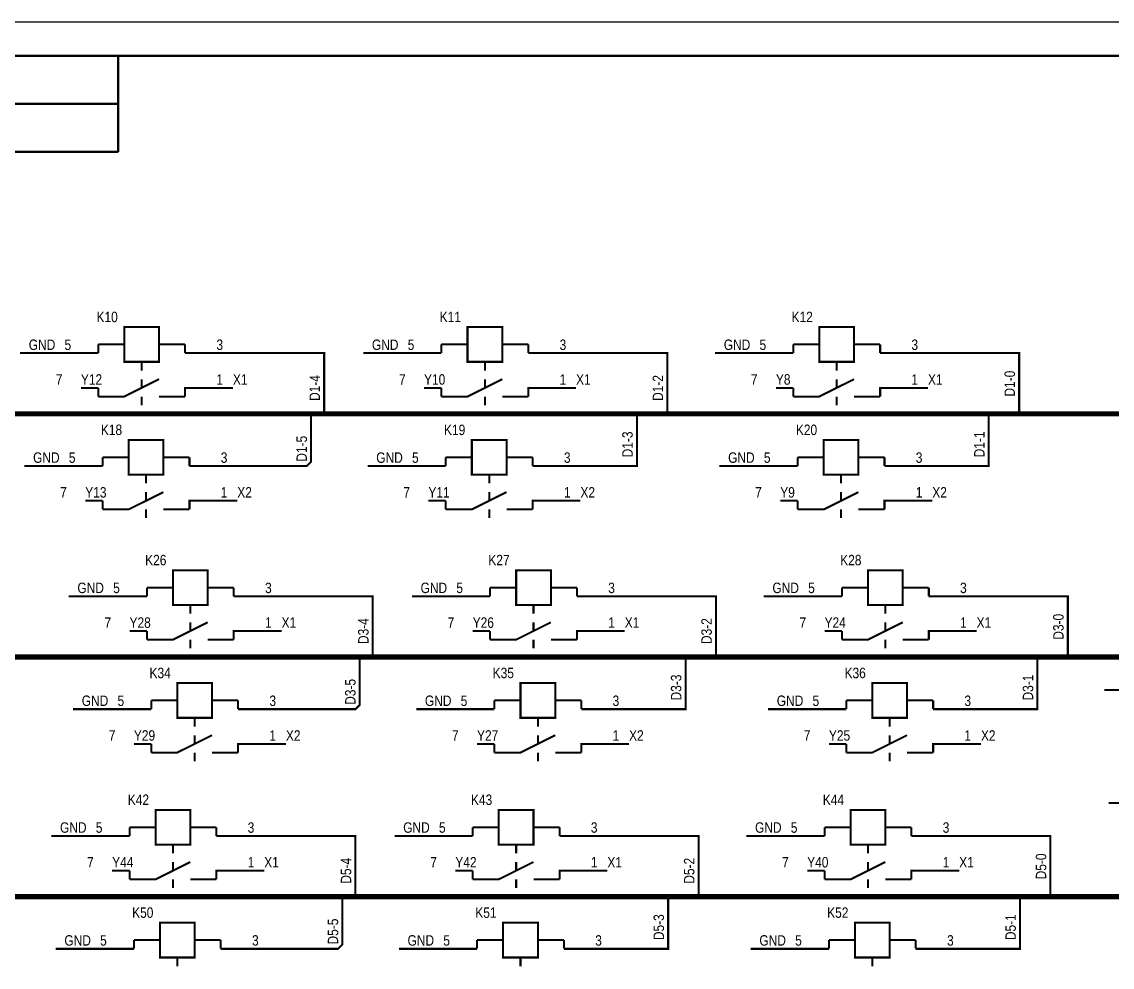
# Model space of a CAD drawing. Header units: millimetres. Extents: x 7140 to 8879, y -16257 to -5062.
# Drawn here: x 7282.5 to 7441.9, y -15128.4 to -14990.1 of the extents above; entities that cross this region are included whole.
import ezdxf

# ---------------------------------------------------------------- set-up
doc = ezdxf.new("R2010")
doc.units = ezdxf.units.MM
doc.styles.get("Standard").update_dxf_attribs({"font": 'ARIALN.TTF', "height": 3.4})

msp = doc.modelspace()

# ---------------------------------------------------------------- linework, layer by layer
msp.add_line((7139.585, -14990.11079), (7980.585, -14990.11079))
at = {"lineweight": 50}
for p, q in [((7159.585, -14995.11079), (7975.585, -14995.11079)), ((7296.585, -15009.11079), (7296.585, -14995.11079)), ((7243.585, -15002.11079), (7296.585, -15002.11079)), ((7229.585, -15009.11079), (7296.585, -15009.11079)), ((7296.585, -15009.11079), (7243.585, -15009.11079))]:
    msp.add_line(p, q, dxfattribs=at)
for points, const_width in [([(7297.46878, -15034.761), (7297.46878, -15039.841), (7302.54878, -15039.841), (7302.54878, -15034.761), (7297.46878, -15034.761)], 0.29972), ([(7347.63378, -15034.761), (7347.63378, -15039.841), (7352.71378, -15039.841), (7352.71378, -15034.761), (7347.63378, -15034.761)], 0.29972), ([(7399.06878, -15034.761), (7399.06878, -15039.841), (7404.14878, -15039.841), (7404.14878, -15034.761), (7399.06878, -15034.761)], 0.29972), ([(7297.46878, -15037.301), (7293.65878, -15037.301)], 0.29972), ([(7293.65878, -15037.301), (7293.65878, -15038.571)], 0.29972), ([(7302.54878, -15037.301), (7306.35878, -15037.301)], 0.29972), ([(7306.35878, -15037.301), (7306.35878, -15038.571)], 0.29972), ([(7306.35878, -15037.301), (7306.35878, -15038.571)], 0.29972), ([(7347.63378, -15037.301), (7343.82378, -15037.301)], 0.29972), ([(7343.82378, -15037.301), (7343.82378, -15038.571)], 0.29972), ([(7352.71378, -15037.301), (7356.52378, -15037.301)], 0.29972), ([(7356.52378, -15037.301), (7356.52378, -15038.571)], 0.29972), ([(7356.52378, -15037.301), (7356.52378, -15038.571)], 0.29972), ([(7399.06878, -15037.301), (7395.25878, -15037.301)], 0.29972), ([(7395.25878, -15037.301), (7395.25878, -15038.571)], 0.29972), ([(7404.14878, -15037.301), (7407.95878, -15037.301)], 0.29972), ([(7407.95878, -15037.301), (7407.95878, -15038.571)], 0.29972), ([(7407.95878, -15037.301), (7407.95878, -15038.571)], 0.29972), ([(7282.22878, -15038.571), (7288.57878, -15038.571)], 0.29972), ([(7293.65878, -15038.571), (7288.57878, -15038.571)], 0.29972), ([(7306.35878, -15038.571), (7311.43878, -15038.571)], 0.29972), ([(7308.89878, -15038.571), (7311.43878, -15038.571)], 0.29972), ([(7311.43878, -15038.571), (7326.67878, -15038.571), (7326.67878, -15047.461)], 0.29972), ([(7332.39378, -15038.571), (7338.74378, -15038.571)], 0.29972), ([(7343.82378, -15038.571), (7338.74378, -15038.571)], 0.29972), ([(7356.52378, -15038.571), (7361.60378, -15038.571)], 0.29972), ([(7359.06378, -15038.571), (7361.60378, -15038.571)], 0.29972), ([(7361.60378, -15038.571), (7376.84378, -15038.571), (7376.84378, -15047.461)], 0.29972), ([(7383.82878, -15038.571), (7390.17878, -15038.571)], 0.29972), ([(7395.25878, -15038.571), (7390.17878, -15038.571)], 0.29972), ([(7407.95878, -15038.571), (7413.03878, -15038.571)], 0.29972), ([(7410.49878, -15038.571), (7413.03878, -15038.571)], 0.29972), ([(7413.03878, -15038.571), (7428.27878, -15038.571), (7428.27878, -15047.461)], 0.29972), ([(7300.00878, -15039.841), (7300.00878, -15041.111)], 0.29972), ([(7350.17378, -15039.841), (7350.17378, -15041.111)], 0.29972), ([(7401.60878, -15039.841), (7401.60878, -15041.111)], 0.29972), ([(7268.89378, -15047.461), (7456.85378, -15047.461), (7456.85378, -15041.873), (7663.60978, -15041.873)], 0.7493), ([(7293.65878, -15043.651), (7291.11878, -15043.651)], 0.29972), ([(7293.65878, -15044.921), (7297.46878, -15044.921), (7302.54878, -15042.381)], 0.29972), ([(7293.65878, -15043.651), (7293.65878, -15044.921)], 0.29972), ([(7300.00878, -15042.381), (7300.00878, -15043.651)], 0.29972), ([(7306.35878, -15044.921), (7306.35878, -15043.651), (7311.43878, -15043.651)], 0.29972), ([(7308.89878, -15043.651), (7311.43878, -15043.651)], 0.29972), ([(7311.43878, -15043.651), (7313.34378, -15043.651)], 0.29972), ([(7343.82378, -15043.651), (7341.28378, -15043.651)], 0.29972), ([(7343.82378, -15044.921), (7347.63378, -15044.921), (7352.71378, -15042.381)], 0.29972), ([(7343.82378, -15043.651), (7343.82378, -15044.921)], 0.29972), ([(7350.17378, -15042.381), (7350.17378, -15043.651)], 0.29972), ([(7356.52378, -15044.921), (7356.52378, -15043.651), (7361.60378, -15043.651)], 0.29972), ([(7359.06378, -15043.651), (7361.60378, -15043.651)], 0.29972), ([(7361.60378, -15043.651), (7363.50878, -15043.651)], 0.29972), ([(7395.25878, -15043.651), (7392.71878, -15043.651)], 0.29972), ([(7395.25878, -15044.921), (7399.06878, -15044.921), (7404.14878, -15042.381)], 0.29972), ([(7395.25878, -15043.651), (7395.25878, -15044.921)], 0.29972), ([(7401.60878, -15042.381), (7401.60878, -15043.651)], 0.29972), ([(7407.95878, -15044.921), (7407.95878, -15043.651), (7413.03878, -15043.651)], 0.29972), ([(7410.49878, -15043.651), (7413.03878, -15043.651)], 0.29972), ([(7413.03878, -15043.651), (7414.94378, -15043.651)], 0.29972), ([(7300.00878, -15046.191), (7300.00878, -15044.921)], 0.29972), ([(7302.54878, -15044.921), (7306.35878, -15044.921)], 0.29972), ([(7350.17378, -15046.191), (7350.17378, -15044.921)], 0.29972), ([(7352.71378, -15044.921), (7356.52378, -15044.921)], 0.29972), ([(7401.60878, -15046.191), (7401.60878, -15044.921)], 0.29972), ([(7404.14878, -15044.921), (7407.95878, -15044.921)], 0.29972), ([(7312.07378, -15055.081), (7324.13878, -15055.081), (7324.77378, -15054.446), (7324.77378, -15047.461)], 0.29972), ([(7362.23878, -15055.081), (7372.39878, -15055.081), (7372.39878, -15047.461)], 0.29972), ([(7413.67378, -15055.081), (7423.83378, -15055.081), (7423.83378, -15047.461)], 0.29972), ([(7298.10378, -15051.271), (7298.10378, -15056.351), (7303.18378, -15056.351), (7303.18378, -15051.271), (7298.10378, -15051.271)], 0.29972), ([(7348.26878, -15051.271), (7348.26878, -15056.351), (7353.34878, -15056.351), (7353.34878, -15051.271), (7348.26878, -15051.271)], 0.29972), ([(7399.70378, -15051.271), (7399.70378, -15056.351), (7404.78378, -15056.351), (7404.78378, -15051.271), (7399.70378, -15051.271)], 0.29972), ([(7298.10378, -15053.811), (7294.29378, -15053.811)], 0.29972), ([(7294.29378, -15053.811), (7294.29378, -15055.081)], 0.29972), ([(7303.18378, -15053.811), (7306.99378, -15053.811)], 0.29972), ([(7306.99378, -15053.811), (7306.99378, -15055.081)], 0.29972), ([(7306.99378, -15053.811), (7306.99378, -15055.081)], 0.29972), ([(7348.26878, -15053.811), (7344.45878, -15053.811)], 0.29972), ([(7344.45878, -15053.811), (7344.45878, -15055.081)], 0.29972), ([(7353.34878, -15053.811), (7357.15878, -15053.811)], 0.29972), ([(7357.15878, -15053.811), (7357.15878, -15055.081)], 0.29972), ([(7357.15878, -15053.811), (7357.15878, -15055.081)], 0.29972), ([(7399.70378, -15053.811), (7395.89378, -15053.811)], 0.29972), ([(7395.89378, -15053.811), (7395.89378, -15055.081)], 0.29972), ([(7404.78378, -15053.811), (7408.59378, -15053.811)], 0.29972), ([(7408.59378, -15053.811), (7408.59378, -15055.081)], 0.29972), ([(7408.59378, -15053.811), (7408.59378, -15055.081)], 0.29972), ([(7282.86378, -15055.081), (7289.21378, -15055.081)], 0.29972), ([(7294.29378, -15055.081), (7289.21378, -15055.081)], 0.29972), ([(7300.64378, -15056.351), (7300.64378, -15057.621)], 0.29972), ([(7306.99378, -15055.081), (7312.07378, -15055.081)], 0.29972), ([(7309.53378, -15055.081), (7312.07378, -15055.081)], 0.29972), ([(7333.02878, -15055.081), (7339.37878, -15055.081)], 0.29972), ([(7344.45878, -15055.081), (7339.37878, -15055.081)], 0.29972), ([(7350.80878, -15056.351), (7350.80878, -15057.621)], 0.29972), ([(7357.15878, -15055.081), (7362.23878, -15055.081)], 0.29972), ([(7359.69878, -15055.081), (7362.23878, -15055.081)], 0.29972), ([(7384.46378, -15055.081), (7390.81378, -15055.081)], 0.29972), ([(7395.89378, -15055.081), (7390.81378, -15055.081)], 0.29972), ([(7402.24378, -15056.351), (7402.24378, -15057.621)], 0.29972), ([(7408.59378, -15055.081), (7413.67378, -15055.081)], 0.29972), ([(7411.13378, -15055.081), (7413.67378, -15055.081)], 0.29972), ([(7294.29378, -15061.431), (7298.10378, -15061.431), (7303.18378, -15058.891)], 0.29972), ([(7300.64378, -15058.891), (7300.64378, -15060.161)], 0.29972), ([(7344.45878, -15061.431), (7348.26878, -15061.431), (7353.34878, -15058.891)], 0.29972), ([(7350.80878, -15058.891), (7350.80878, -15060.161)], 0.29972), ([(7395.89378, -15061.431), (7399.70378, -15061.431), (7404.78378, -15058.891)], 0.29972), ([(7402.24378, -15058.891), (7402.24378, -15060.161)], 0.29972), ([(7294.29378, -15060.161), (7291.75378, -15060.161)], 0.29972), ([(7294.29378, -15060.161), (7294.29378, -15061.431)], 0.29972), ([(7306.99378, -15061.431), (7306.99378, -15060.161), (7312.07378, -15060.161)], 0.29972), ([(7309.53378, -15060.161), (7312.07378, -15060.161)], 0.29972), ([(7312.07378, -15060.161), (7313.97878, -15060.161)], 0.29972), ([(7344.45878, -15060.161), (7341.91878, -15060.161)], 0.29972), ([(7344.45878, -15060.161), (7344.45878, -15061.431)], 0.29972), ([(7357.15878, -15061.431), (7357.15878, -15060.161), (7362.23878, -15060.161)], 0.29972), ([(7359.69878, -15060.161), (7362.23878, -15060.161)], 0.29972), ([(7362.23878, -15060.161), (7364.14378, -15060.161)], 0.29972), ([(7395.89378, -15060.161), (7393.35378, -15060.161)], 0.29972), ([(7395.89378, -15060.161), (7395.89378, -15061.431)], 0.29972), ([(7408.59378, -15061.431), (7408.59378, -15060.161), (7413.67378, -15060.161)], 0.29972), ([(7411.13378, -15060.161), (7413.67378, -15060.161)], 0.29972), ([(7413.67378, -15060.161), (7415.57878, -15060.161)], 0.29972), ([(7300.64378, -15062.701), (7300.64378, -15061.431)], 0.29972), ([(7303.18378, -15061.431), (7306.99378, -15061.431)], 0.29972), ([(7350.80878, -15062.701), (7350.80878, -15061.431)], 0.29972), ([(7353.34878, -15061.431), (7357.15878, -15061.431)], 0.29972), ([(7402.24378, -15062.701), (7402.24378, -15061.431)], 0.29972), ([(7404.78378, -15061.431), (7408.59378, -15061.431)], 0.29972), ([(7304.58078, -15070.321), (7304.58078, -15075.401), (7309.66078, -15075.401), (7309.66078, -15070.321), (7304.58078, -15070.321)], 0.29972), ([(7354.74578, -15070.321), (7354.74578, -15075.401), (7359.82578, -15075.401), (7359.82578, -15070.321), (7354.74578, -15070.321)], 0.29972), ([(7406.18078, -15070.321), (7406.18078, -15075.401), (7411.26078, -15075.401), (7411.26078, -15070.321), (7406.18078, -15070.321)], 0.29972), ([(7289.34078, -15074.131), (7295.69078, -15074.131)], 0.29972), ([(7300.77078, -15074.131), (7295.69078, -15074.131)], 0.29972), ([(7304.58078, -15072.861), (7300.77078, -15072.861)], 0.29972), ([(7300.77078, -15072.861), (7300.77078, -15074.131)], 0.29972), ([(7309.66078, -15072.861), (7313.47078, -15072.861)], 0.29972), ([(7313.47078, -15072.861), (7313.47078, -15074.131)], 0.29972), ([(7313.47078, -15072.861), (7313.47078, -15074.131)], 0.29972), ([(7313.47078, -15074.131), (7318.55078, -15074.131)], 0.29972), ([(7316.01078, -15074.131), (7318.55078, -15074.131)], 0.29972), ([(7318.55078, -15074.131), (7333.79078, -15074.131), (7333.79078, -15083.021)], 0.29972), ([(7339.50578, -15074.131), (7345.85578, -15074.131)], 0.29972), ([(7350.93578, -15074.131), (7345.85578, -15074.131)], 0.29972), ([(7354.74578, -15072.861), (7350.93578, -15072.861)], 0.29972), ([(7350.93578, -15072.861), (7350.93578, -15074.131)], 0.29972), ([(7359.82578, -15072.861), (7363.63578, -15072.861)], 0.29972), ([(7363.63578, -15072.861), (7363.63578, -15074.131)], 0.29972), ([(7363.63578, -15072.861), (7363.63578, -15074.131)], 0.29972), ([(7363.63578, -15074.131), (7368.71578, -15074.131)], 0.29972), ([(7366.17578, -15074.131), (7368.71578, -15074.131)], 0.29972), ([(7368.71578, -15074.131), (7383.95578, -15074.131), (7383.95578, -15083.021)], 0.29972), ([(7390.94078, -15074.131), (7397.29078, -15074.131)], 0.29972), ([(7402.37078, -15074.131), (7397.29078, -15074.131)], 0.29972), ([(7406.18078, -15072.861), (7402.37078, -15072.861)], 0.29972), ([(7402.37078, -15072.861), (7402.37078, -15074.131)], 0.29972), ([(7411.26078, -15072.861), (7415.07078, -15072.861)], 0.29972), ([(7415.07078, -15072.861), (7415.07078, -15074.131)], 0.29972), ([(7415.07078, -15072.861), (7415.07078, -15074.131)], 0.29972), ([(7415.07078, -15074.131), (7420.15078, -15074.131)], 0.29972), ([(7417.61078, -15074.131), (7420.15078, -15074.131)], 0.29972), ([(7420.15078, -15074.131), (7435.39078, -15074.131), (7435.39078, -15083.021)], 0.29972), ([(7307.12078, -15075.401), (7307.12078, -15076.671)], 0.29972), ([(7357.28578, -15075.401), (7357.28578, -15076.671)], 0.29972), ([(7408.72078, -15075.401), (7408.72078, -15076.671)], 0.29972), ([(7300.77078, -15080.481), (7304.58078, -15080.481), (7309.66078, -15077.941)], 0.29972), ([(7307.12078, -15077.941), (7307.12078, -15079.211)], 0.29972), ([(7350.93578, -15080.481), (7354.74578, -15080.481), (7359.82578, -15077.941)], 0.29972), ([(7357.28578, -15077.941), (7357.28578, -15079.211)], 0.29972), ([(7402.37078, -15080.481), (7406.18078, -15080.481), (7411.26078, -15077.941)], 0.29972), ([(7408.72078, -15077.941), (7408.72078, -15079.211)], 0.29972), ([(7276.00578, -15083.021), (7463.96578, -15083.021), (7463.96578, -15079.465), (7673.26178, -15079.465)], 0.7493), ([(7300.77078, -15079.211), (7298.23078, -15079.211)], 0.29972), ([(7300.77078, -15079.211), (7300.77078, -15080.481)], 0.29972), ([(7307.12078, -15081.751), (7307.12078, -15080.481)], 0.29972), ([(7309.66078, -15080.481), (7313.47078, -15080.481)], 0.29972), ([(7313.47078, -15080.481), (7313.47078, -15079.211), (7318.55078, -15079.211)], 0.29972), ([(7316.01078, -15079.211), (7318.55078, -15079.211)], 0.29972), ([(7318.55078, -15079.211), (7320.45578, -15079.211)], 0.29972), ([(7350.93578, -15079.211), (7348.39578, -15079.211)], 0.29972), ([(7350.93578, -15079.211), (7350.93578, -15080.481)], 0.29972), ([(7357.28578, -15081.751), (7357.28578, -15080.481)], 0.29972), ([(7359.82578, -15080.481), (7363.63578, -15080.481)], 0.29972), ([(7363.63578, -15080.481), (7363.63578, -15079.211), (7368.71578, -15079.211)], 0.29972), ([(7366.17578, -15079.211), (7368.71578, -15079.211)], 0.29972), ([(7368.71578, -15079.211), (7370.62078, -15079.211)], 0.29972), ([(7402.37078, -15079.211), (7399.83078, -15079.211)], 0.29972), ([(7402.37078, -15079.211), (7402.37078, -15080.481)], 0.29972), ([(7408.72078, -15081.751), (7408.72078, -15080.481)], 0.29972), ([(7411.26078, -15080.481), (7415.07078, -15080.481)], 0.29972), ([(7415.07078, -15080.481), (7415.07078, -15079.211), (7420.15078, -15079.211)], 0.29972), ([(7417.61078, -15079.211), (7420.15078, -15079.211)], 0.29972), ([(7420.15078, -15079.211), (7422.05578, -15079.211)], 0.29972), ([(7319.18578, -15090.641), (7331.25078, -15090.641), (7331.88578, -15090.006), (7331.88578, -15083.021)], 0.29972), ([(7369.35078, -15090.641), (7379.51078, -15090.641), (7379.51078, -15083.021)], 0.29972), ([(7420.78578, -15090.641), (7430.94578, -15090.641), (7430.94578, -15083.021)], 0.29972), ([(7305.21578, -15086.831), (7305.21578, -15091.911), (7310.29578, -15091.911), (7310.29578, -15086.831), (7305.21578, -15086.831)], 0.29972), ([(7355.38078, -15086.831), (7355.38078, -15091.911), (7360.46078, -15091.911), (7360.46078, -15086.831), (7355.38078, -15086.831)], 0.29972), ([(7406.81578, -15086.831), (7406.81578, -15091.911), (7411.89578, -15091.911), (7411.89578, -15086.831), (7406.81578, -15086.831)], 0.29972), ([(7440.72478, -15087.847), (7447.07478, -15087.847)], 0.29972), ([(7305.21578, -15089.371), (7301.40578, -15089.371)], 0.29972), ([(7301.40578, -15089.371), (7301.40578, -15090.641)], 0.29972), ([(7310.29578, -15089.371), (7314.10578, -15089.371)], 0.29972), ([(7314.10578, -15089.371), (7314.10578, -15090.641)], 0.29972), ([(7314.10578, -15089.371), (7314.10578, -15090.641)], 0.29972), ([(7355.38078, -15089.371), (7351.57078, -15089.371)], 0.29972), ([(7351.57078, -15089.371), (7351.57078, -15090.641)], 0.29972), ([(7360.46078, -15089.371), (7364.27078, -15089.371)], 0.29972), ([(7364.27078, -15089.371), (7364.27078, -15090.641)], 0.29972), ([(7364.27078, -15089.371), (7364.27078, -15090.641)], 0.29972), ([(7406.81578, -15089.371), (7403.00578, -15089.371)], 0.29972), ([(7403.00578, -15089.371), (7403.00578, -15090.641)], 0.29972), ([(7411.89578, -15089.371), (7415.70578, -15089.371)], 0.29972), ([(7415.70578, -15089.371), (7415.70578, -15090.641)], 0.29972), ([(7415.70578, -15089.371), (7415.70578, -15090.641)], 0.29972), ([(7289.97578, -15090.641), (7296.32578, -15090.641)], 0.29972), ([(7301.40578, -15090.641), (7296.32578, -15090.641)], 0.29972), ([(7314.10578, -15090.641), (7319.18578, -15090.641)], 0.29972), ([(7316.64578, -15090.641), (7319.18578, -15090.641)], 0.29972), ([(7340.14078, -15090.641), (7346.49078, -15090.641)], 0.29972), ([(7351.57078, -15090.641), (7346.49078, -15090.641)], 0.29972), ([(7364.27078, -15090.641), (7369.35078, -15090.641)], 0.29972), ([(7366.81078, -15090.641), (7369.35078, -15090.641)], 0.29972), ([(7391.57578, -15090.641), (7397.92578, -15090.641)], 0.29972), ([(7403.00578, -15090.641), (7397.92578, -15090.641)], 0.29972), ([(7415.70578, -15090.641), (7420.78578, -15090.641)], 0.29972), ([(7418.24578, -15090.641), (7420.78578, -15090.641)], 0.29972), ([(7307.75578, -15091.911), (7307.75578, -15093.181)], 0.29972), ([(7357.92078, -15091.911), (7357.92078, -15093.181)], 0.29972), ([(7409.35578, -15091.911), (7409.35578, -15093.181)], 0.29972), ([(7301.40578, -15096.991), (7305.21578, -15096.991), (7310.29578, -15094.451)], 0.29972), ([(7307.75578, -15094.451), (7307.75578, -15095.721)], 0.29972), ([(7351.57078, -15096.991), (7355.38078, -15096.991), (7360.46078, -15094.451)], 0.29972), ([(7357.92078, -15094.451), (7357.92078, -15095.721)], 0.29972), ([(7403.00578, -15096.991), (7406.81578, -15096.991), (7411.89578, -15094.451)], 0.29972), ([(7409.35578, -15094.451), (7409.35578, -15095.721)], 0.29972), ([(7301.40578, -15095.721), (7298.86578, -15095.721)], 0.29972), ([(7301.40578, -15095.721), (7301.40578, -15096.991)], 0.29972), ([(7314.10578, -15096.991), (7314.10578, -15095.721), (7319.18578, -15095.721)], 0.29972), ([(7316.64578, -15095.721), (7319.18578, -15095.721)], 0.29972), ([(7319.18578, -15095.721), (7321.09078, -15095.721)], 0.29972), ([(7351.57078, -15095.721), (7349.03078, -15095.721)], 0.29972), ([(7351.57078, -15095.721), (7351.57078, -15096.991)], 0.29972), ([(7364.27078, -15096.991), (7364.27078, -15095.721), (7369.35078, -15095.721)], 0.29972), ([(7366.81078, -15095.721), (7369.35078, -15095.721)], 0.29972), ([(7369.35078, -15095.721), (7371.25578, -15095.721)], 0.29972), ([(7403.00578, -15095.721), (7400.46578, -15095.721)], 0.29972), ([(7403.00578, -15095.721), (7403.00578, -15096.991)], 0.29972), ([(7415.70578, -15096.991), (7415.70578, -15095.721), (7420.78578, -15095.721)], 0.29972), ([(7418.24578, -15095.721), (7420.78578, -15095.721)], 0.29972), ([(7420.78578, -15095.721), (7422.69078, -15095.721)], 0.29972), ([(7307.75578, -15098.261), (7307.75578, -15096.991)], 0.29972), ([(7310.29578, -15096.991), (7314.10578, -15096.991)], 0.29972), ([(7357.92078, -15098.261), (7357.92078, -15096.991)], 0.29972), ([(7360.46078, -15096.991), (7364.27078, -15096.991)], 0.29972), ([(7409.35578, -15098.261), (7409.35578, -15096.991)], 0.29972), ([(7411.89578, -15096.991), (7415.70578, -15096.991)], 0.29972), ([(7441.35978, -15104.357), (7447.70978, -15104.357)], 0.29972), ([(7302.04078, -15105.373), (7302.04078, -15110.453), (7307.12078, -15110.453), (7307.12078, -15105.373), (7302.04078, -15105.373)], 0.29972), ([(7352.20578, -15105.373), (7352.20578, -15110.453), (7357.28578, -15110.453), (7357.28578, -15105.373), (7352.20578, -15105.373)], 0.29972), ([(7403.64078, -15105.373), (7403.64078, -15110.453), (7408.72078, -15110.453), (7408.72078, -15105.373), (7403.64078, -15105.373)], 0.29972), ([(7286.80078, -15109.183), (7293.15078, -15109.183)], 0.29972), ([(7298.23078, -15109.183), (7293.15078, -15109.183)], 0.29972), ([(7302.04078, -15107.913), (7298.23078, -15107.913)], 0.29972), ([(7298.23078, -15107.913), (7298.23078, -15109.183)], 0.29972), ([(7307.12078, -15107.913), (7310.93078, -15107.913)], 0.29972), ([(7310.93078, -15107.913), (7310.93078, -15109.183)], 0.29972), ([(7310.93078, -15107.913), (7310.93078, -15109.183)], 0.29972), ([(7310.93078, -15109.183), (7316.01078, -15109.183)], 0.29972), ([(7313.47078, -15109.183), (7316.01078, -15109.183)], 0.29972), ([(7316.01078, -15109.183), (7331.25078, -15109.183), (7331.25078, -15118.073)], 0.29972), ([(7336.96578, -15109.183), (7343.31578, -15109.183)], 0.29972), ([(7348.39578, -15109.183), (7343.31578, -15109.183)], 0.29972), ([(7352.20578, -15107.913), (7348.39578, -15107.913)], 0.29972), ([(7348.39578, -15107.913), (7348.39578, -15109.183)], 0.29972), ([(7357.28578, -15107.913), (7361.09578, -15107.913)], 0.29972), ([(7361.09578, -15107.913), (7361.09578, -15109.183)], 0.29972), ([(7361.09578, -15107.913), (7361.09578, -15109.183)], 0.29972), ([(7361.09578, -15109.183), (7366.17578, -15109.183)], 0.29972), ([(7363.63578, -15109.183), (7366.17578, -15109.183)], 0.29972), ([(7366.17578, -15109.183), (7381.41578, -15109.183), (7381.41578, -15118.073)], 0.29972), ([(7388.40078, -15109.183), (7394.75078, -15109.183)], 0.29972), ([(7399.83078, -15109.183), (7394.75078, -15109.183)], 0.29972), ([(7403.64078, -15107.913), (7399.83078, -15107.913)], 0.29972), ([(7399.83078, -15107.913), (7399.83078, -15109.183)], 0.29972), ([(7408.72078, -15107.913), (7412.53078, -15107.913)], 0.29972), ([(7412.53078, -15107.913), (7412.53078, -15109.183)], 0.29972), ([(7412.53078, -15107.913), (7412.53078, -15109.183)], 0.29972), ([(7412.53078, -15109.183), (7417.61078, -15109.183)], 0.29972), ([(7415.07078, -15109.183), (7417.61078, -15109.183)], 0.29972), ([(7417.61078, -15109.183), (7432.85078, -15109.183), (7432.85078, -15118.073)], 0.29972), ([(7304.58078, -15110.453), (7304.58078, -15111.723)], 0.29972), ([(7354.74578, -15110.453), (7354.74578, -15111.723)], 0.29972), ([(7406.18078, -15110.453), (7406.18078, -15111.723)], 0.29972), ([(7273.46578, -15118.073), (7623.47778, -15118.073), (7623.47778, -15114.009), (7658.02178, -15114.009)], 0.7493), ([(7298.23078, -15115.533), (7302.04078, -15115.533), (7307.12078, -15112.993)], 0.29972), ([(7304.58078, -15112.993), (7304.58078, -15114.263)], 0.29972), ([(7348.39578, -15115.533), (7352.20578, -15115.533), (7357.28578, -15112.993)], 0.29972), ([(7354.74578, -15112.993), (7354.74578, -15114.263)], 0.29972), ([(7399.83078, -15115.533), (7403.64078, -15115.533), (7408.72078, -15112.993)], 0.29972), ([(7406.18078, -15112.993), (7406.18078, -15114.263)], 0.29972), ([(7298.23078, -15114.263), (7295.69078, -15114.263)], 0.29972), ([(7298.23078, -15114.263), (7298.23078, -15115.533)], 0.29972), ([(7304.58078, -15116.803), (7304.58078, -15115.533)], 0.29972), ([(7307.12078, -15115.533), (7310.93078, -15115.533)], 0.29972), ([(7310.93078, -15115.533), (7310.93078, -15114.263), (7316.01078, -15114.263)], 0.29972), ([(7313.47078, -15114.263), (7316.01078, -15114.263)], 0.29972), ([(7316.01078, -15114.263), (7317.91578, -15114.263)], 0.29972), ([(7348.39578, -15114.263), (7345.85578, -15114.263)], 0.29972), ([(7348.39578, -15114.263), (7348.39578, -15115.533)], 0.29972), ([(7354.74578, -15116.803), (7354.74578, -15115.533)], 0.29972), ([(7357.28578, -15115.533), (7361.09578, -15115.533)], 0.29972), ([(7361.09578, -15115.533), (7361.09578, -15114.263), (7366.17578, -15114.263)], 0.29972), ([(7363.63578, -15114.263), (7366.17578, -15114.263)], 0.29972), ([(7366.17578, -15114.263), (7368.08078, -15114.263)], 0.29972), ([(7399.83078, -15114.263), (7397.29078, -15114.263)], 0.29972), ([(7399.83078, -15114.263), (7399.83078, -15115.533)], 0.29972), ([(7406.18078, -15116.803), (7406.18078, -15115.533)], 0.29972), ([(7408.72078, -15115.533), (7412.53078, -15115.533)], 0.29972), ([(7412.53078, -15115.533), (7412.53078, -15114.263), (7417.61078, -15114.263)], 0.29972), ([(7415.07078, -15114.263), (7417.61078, -15114.263)], 0.29972), ([(7417.61078, -15114.263), (7419.51578, -15114.263)], 0.29972), ([(7316.64578, -15125.693), (7328.71078, -15125.693), (7329.34578, -15125.058), (7329.34578, -15118.073)], 0.29972), ([(7366.81078, -15125.693), (7376.97078, -15125.693), (7376.97078, -15118.073)], 0.29972), ([(7418.24578, -15125.693), (7428.40578, -15125.693), (7428.40578, -15118.073)], 0.29972), ([(7302.67578, -15121.883), (7302.67578, -15126.963), (7307.75578, -15126.963), (7307.75578, -15121.883), (7302.67578, -15121.883)], 0.29972), ([(7352.84078, -15121.883), (7352.84078, -15126.963), (7357.92078, -15126.963), (7357.92078, -15121.883), (7352.84078, -15121.883)], 0.29972), ([(7404.27578, -15121.883), (7404.27578, -15126.963), (7409.35578, -15126.963), (7409.35578, -15121.883), (7404.27578, -15121.883)], 0.29972), ([(7302.67578, -15124.423), (7298.86578, -15124.423)], 0.29972), ([(7298.86578, -15124.423), (7298.86578, -15125.693)], 0.29972), ([(7307.75578, -15124.423), (7311.56578, -15124.423)], 0.29972), ([(7311.56578, -15124.423), (7311.56578, -15125.693)], 0.29972), ([(7311.56578, -15124.423), (7311.56578, -15125.693)], 0.29972), ([(7352.84078, -15124.423), (7349.03078, -15124.423)], 0.29972), ([(7349.03078, -15124.423), (7349.03078, -15125.693)], 0.29972), ([(7357.92078, -15124.423), (7361.73078, -15124.423)], 0.29972), ([(7361.73078, -15124.423), (7361.73078, -15125.693)], 0.29972), ([(7361.73078, -15124.423), (7361.73078, -15125.693)], 0.29972), ([(7404.27578, -15124.423), (7400.46578, -15124.423)], 0.29972), ([(7400.46578, -15124.423), (7400.46578, -15125.693)], 0.29972), ([(7409.35578, -15124.423), (7413.16578, -15124.423)], 0.29972), ([(7413.16578, -15124.423), (7413.16578, -15125.693)], 0.29972), ([(7413.16578, -15124.423), (7413.16578, -15125.693)], 0.29972), ([(7287.43578, -15125.693), (7293.78578, -15125.693)], 0.29972), ([(7298.86578, -15125.693), (7293.78578, -15125.693)], 0.29972), ([(7311.56578, -15125.693), (7316.64578, -15125.693)], 0.29972), ([(7314.10578, -15125.693), (7316.64578, -15125.693)], 0.29972), ([(7337.60078, -15125.693), (7343.95078, -15125.693)], 0.29972), ([(7349.03078, -15125.693), (7343.95078, -15125.693)], 0.29972), ([(7361.73078, -15125.693), (7366.81078, -15125.693)], 0.29972), ([(7364.27078, -15125.693), (7366.81078, -15125.693)], 0.29972), ([(7389.03578, -15125.693), (7395.38578, -15125.693)], 0.29972), ([(7400.46578, -15125.693), (7395.38578, -15125.693)], 0.29972), ([(7413.16578, -15125.693), (7418.24578, -15125.693)], 0.29972), ([(7415.70578, -15125.693), (7418.24578, -15125.693)], 0.29972), ([(7305.21578, -15126.963), (7305.21578, -15128.233)], 0.29972), ([(7355.38078, -15126.963), (7355.38078, -15128.233)], 0.29972), ([(7406.81578, -15126.963), (7406.81578, -15128.233)], 0.29972)]:
    msp.add_lwpolyline(points, dxfattribs=dict(const_width=const_width))

# ---------------------------------------------------------------- texts
for s, p in [('K10', (7293.40478, -15034.04012)), ('K11', (7343.56978, -15034.04012)), ('K12', (7395.00478, -15034.04012)), ('GND', (7283.49878, -15038.10412)), ('5', (7288.72642, -15038.10412)), ('3', (7310.93078, -15038.10412)), ('GND', (7333.66378, -15038.10412)), ('5', (7338.89142, -15038.10412)), ('3', (7361.09578, -15038.10412)), ('GND', (7385.09878, -15038.10412)), ('5', (7390.32642, -15038.10412)), ('3', (7412.53078, -15038.10412)), ('7', (7287.45642, -15043.18412)), ('Y12', (7291.11878, -15043.18412)), ('1', (7310.93078, -15043.18412)), ('X1', (7313.34378, -15043.18412)), ('7', (7337.62142, -15043.18412)), ('Y10', (7341.28378, -15043.18412)), ('1', (7361.09578, -15043.18412)), ('X1', (7363.50878, -15043.18412)), ('7', (7389.05642, -15043.18412)), ('Y8', (7392.71878, -15043.18412)), ('1', (7412.53078, -15043.18412)), ('X1', (7414.94378, -15043.18412)), ('K18', (7294.03978, -15050.55012)), ('K19', (7344.20478, -15050.55012)), ('K20', (7395.63978, -15050.55012)), ('GND', (7284.13378, -15054.61412)), ('5', (7289.36142, -15054.61412)), ('3', (7311.56578, -15054.61412)), ('GND', (7334.29878, -15054.61412)), ('5', (7339.52642, -15054.61412)), ('3', (7361.73078, -15054.61412)), ('GND', (7385.73378, -15054.61412)), ('5', (7390.96142, -15054.61412)), ('3', (7413.16578, -15054.61412)), ('7', (7288.09142, -15059.69412)), ('Y13', (7291.75378, -15059.69412)), ('1', (7311.56578, -15059.69412)), ('X2', (7313.97878, -15059.69412)), ('7', (7338.25642, -15059.69412)), ('Y11', (7341.91878, -15059.69412)), ('1', (7361.73078, -15059.69412)), ('X2', (7364.14378, -15059.69412)), ('7', (7389.69142, -15059.69412)), ('Y9', (7393.35378, -15059.69412)), ('1', (7413.16578, -15059.69412)), ('X2', (7415.57878, -15059.69412)), ('K26', (7300.51678, -15069.60012)), ('K27', (7350.68178, -15069.60012)), ('K28', (7402.11678, -15069.60012)), ('GND', (7290.61078, -15073.66412)), ('5', (7295.83842, -15073.66412)), ('3', (7318.04278, -15073.66412)), ('GND', (7340.77578, -15073.66412)), ('5', (7346.00342, -15073.66412)), ('3', (7368.20778, -15073.66412)), ('GND', (7392.21078, -15073.66412)), ('5', (7397.43842, -15073.66412)), ('3', (7419.64278, -15073.66412)), ('7', (7294.56842, -15078.74412)), ('Y28', (7298.23078, -15078.74412)), ('1', (7318.04278, -15078.74412)), ('X1', (7320.45578, -15078.74412)), ('7', (7344.73342, -15078.74412)), ('Y26', (7348.39578, -15078.74412)), ('1', (7368.20778, -15078.74412)), ('X1', (7370.62078, -15078.74412)), ('7', (7396.16842, -15078.74412)), ('Y24', (7399.83078, -15078.74412)), ('1', (7419.64278, -15078.74412)), ('X1', (7422.05578, -15078.74412)), ('K34', (7301.15178, -15086.11012)), ('K35', (7351.31678, -15086.11012)), ('K36', (7402.75178, -15086.11012)), ('GND', (7291.24578, -15090.17412)), ('5', (7296.47342, -15090.17412)), ('3', (7318.67778, -15090.17412)), ('GND', (7341.41078, -15090.17412)), ('5', (7346.63842, -15090.17412)), ('3', (7368.84278, -15090.17412)), ('GND', (7392.84578, -15090.17412)), ('5', (7398.07342, -15090.17412)), ('3', (7420.27778, -15090.17412)), ('7', (7295.20342, -15095.25412)), ('Y29', (7298.86578, -15095.25412)), ('1', (7318.67778, -15095.25412)), ('X2', (7321.09078, -15095.25412)), ('7', (7345.36842, -15095.25412)), ('Y27', (7349.03078, -15095.25412)), ('1', (7368.84278, -15095.25412)), ('X2', (7371.25578, -15095.25412)), ('7', (7396.80342, -15095.25412)), ('Y25', (7400.46578, -15095.25412)), ('1', (7420.27778, -15095.25412)), ('X2', (7422.69078, -15095.25412)), ('K42', (7297.97678, -15104.65212)), ('K43', (7348.14178, -15104.65212)), ('K44', (7399.57678, -15104.65212)), ('GND', (7288.07078, -15108.71612)), ('5', (7293.29842, -15108.71612)), ('3', (7315.50278, -15108.71612)), ('GND', (7338.23578, -15108.71612)), ('5', (7343.46342, -15108.71612)), ('3', (7365.66778, -15108.71612)), ('GND', (7389.67078, -15108.71612)), ('5', (7394.89842, -15108.71612)), ('3', (7417.10278, -15108.71612)), ('7', (7292.02842, -15113.79612)), ('Y44', (7295.69078, -15113.79612)), ('1', (7315.50278, -15113.79612)), ('X1', (7317.91578, -15113.79612)), ('7', (7342.19342, -15113.79612)), ('Y42', (7345.85578, -15113.79612)), ('1', (7365.66778, -15113.79612)), ('X1', (7368.08078, -15113.79612)), ('7', (7393.62842, -15113.79612)), ('Y40', (7397.29078, -15113.79612)), ('1', (7417.10278, -15113.79612)), ('X1', (7419.51578, -15113.79612)), ('K50', (7298.61178, -15121.16212)), ('K51', (7348.77678, -15121.16212)), ('K52', (7400.21178, -15121.16212)), ('GND', (7288.70578, -15125.22612)), ('5', (7293.93342, -15125.22612)), ('3', (7316.13778, -15125.22612)), ('GND', (7338.87078, -15125.22612)), ('5', (7344.09842, -15125.22612)), ('3', (7366.30278, -15125.22612)), ('GND', (7390.30578, -15125.22612)), ('5', (7395.53342, -15125.22612)), ('3', (7417.73778, -15125.22612))]:
    msp.add_text(s, height=1.524).set_placement(p)
for s, p in [('D1-4', (7326.06366, -15045.556)), ('D1-2', (7376.22866, -15045.556)), ('D1-0', (7427.66366, -15044.921)), ('D1-5', (7324.15866, -15054.446)), ('D1-3', (7371.78366, -15053.811)), ('D1-1', (7423.21866, -15053.811)), ('D3-0', (7434.77566, -15080.481)), ('D3-4', (7333.17566, -15081.116)), ('D3-2', (7383.34066, -15081.116)), ('D3-5', (7331.27066, -15090.006)), ('D3-3', (7378.89566, -15089.371)), ('D3-1', (7430.33066, -15089.371)), ('D5-0', (7432.23566, -15115.533)), ('D5-4', (7330.63566, -15116.168)), ('D5-2', (7380.80066, -15116.168)), ('D5-5', (7328.73066, -15125.058)), ('D5-3', (7376.35566, -15124.423)), ('D5-1', (7427.79066, -15124.423))]:
    msp.add_text(s, height=1.524, rotation=90).set_placement(p)

doc.saveas('drawing.dxf')
